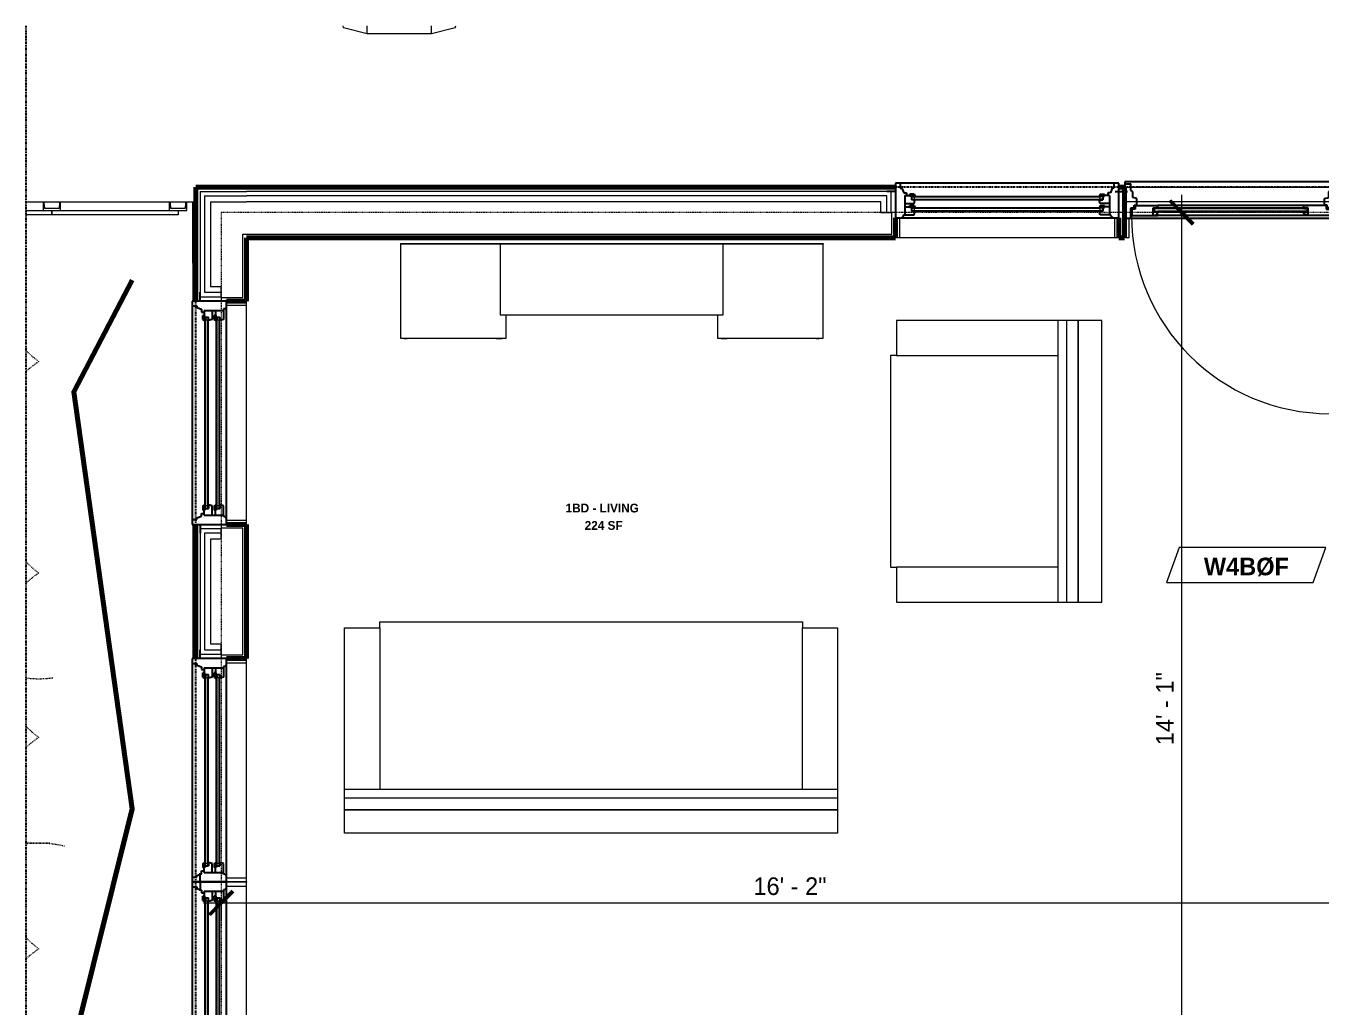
# Model space of a CAD drawing. Header units: inches. Extents: x -3861 to -1440, y -29 to 12117.
# Drawn here: x -3860.8 to -3640.1, y 11950.1 to 12117.1 of the extents above; entities that cross this region are included whole.
import ezdxf

# ---------------------------------------------------------------- set-up
doc = ezdxf.new("R2010")
doc.units = ezdxf.units.IN
doc.header["$MEASUREMENT"] = 0
for name, pattern in [('Dash', [0.25, 0.125, -0.125]), ('Dash 3_32_', [0.1875, 0.09375, -0.09375]), ('Double Dash 3_8_', [1, 0.375, -0.125, 0.125, -0.125, 0.125, -0.125])]:
    doc.linetypes.add(name, pattern=pattern)
for name, color, linetype, lineweight in [('0-1', 7, 'Continuous', 5), ('0-2', 50, 'Continuous', 9), ('0-3', 10, 'Double Dash 3_8_', 30), ('0-4', 253, 'Continuous', 9), ('A-ANNO-DIMS', 211, 'Continuous', 9), ('A-ANNO-DIMS-32', 211, 'Continuous', 9), ('A-AREA-IDEN', 2, 'Continuous', 9), ('A-DETL-1', 90, 'Dash 3_32_', 18), ('A-DETL-GENF-HDLN-1', 253, 'Dash', 9), ('A-DOOR-1', 10, 'Continuous', 30), ('A-DOOR-2', 50, 'Continuous', 9), ('A-DOOR-FRAM-1', 50, 'Continuous', 9), ('A-DOOR-FRAM-2', 10, 'Continuous', 30), ('A-DOOR-GLAZ-1', 50, 'Continuous', 9), ('A-FLOR-1', 250, 'Continuous', 18), ('A-GLAZ-1', 10, 'Continuous', 30), ('A-GLAZ-2', 50, 'Continuous', 9), ('A-GLAZ-CURT-1', 50, 'Continuous', 9), ('A-GLAZ-CWMG-1', 50, 'Continuous', 9), ('A-WALL-1', 7, 'Continuous', 70), ('A-WALL-2', 250, 'Continuous', 18), ('A-WALL-IDEN', 211, 'Continuous', 9), ('C-PROP-LINE-1', 10, 'Double Dash 3_8_', 30), ('C-TOPO-1', 50, 'Continuous', 9), ('C-TOPO-MAJR-1', 90, 'Continuous', 90), ('I-FURN', 30, 'Continuous', 9)]:
    doc.layers.add(name, color=color, linetype=linetype, lineweight=lineweight)
doc.styles.add('Century Gothic', font='ufonts.com_century-gothic.ttf', dxfattribs={"height": 3})
doc.styles.add('Century Gothic_B', font='GOTHICB.TTF', dxfattribs={"height": 3})
doc.styles.add('Century Gothic_B_1', font='GOTHICB.TTF', dxfattribs={"height": 1.5})
doc.dimstyles.new('OD_1__HACK_2', dxfattribs={"dimscale": 12, "dimtxt": 3.132505, "dimasz": 0.333333, "dimexe": 0.25, "dimexo": 0.166667, "dimgap": 0.041667, "dimtad": 1, "dimdec": 0, "dimzin": 3, "dimdsep": 46, "dimlunit": 4, "dimtxsty": 'Century Gothic', "dimblk1": 'OBLIQUE', "dimblk2": 'OBLIQUE', "dimsah": 1, "dimcen": 0.09, "dimdle": 0.25, "dimazin": 0, "dimtfac": 1, "dimtdec": 4, "dimtix": 1, "dimtmove": 0, "dimatfit": 3, "dimfxl": 1, "dimtvp": 1, "dimtfill": 1, "dimfrac": 2, "dimtolj": 1, "dimtzin": 0, "dimarcsym": 2})

# ---------------------------------------------------------------- blocks, each defined once
blk = doc.blocks.new('Outdoor Table01 - 02ZUTB01_dwg-2525485-1ST FLOOR - 1BD D - ADA TYPE B')
at = {"layer": 'I-FURN'}
for p, q in [((-12, -40.99), (-12.1, -40.67)), ((-8, -41.99), (-12, -40.99)), ((-8, -41.99), (-8, -40.67)), ((3, -41.99), (3, -40.67)), ((7, -40.99), (3, -41.99)), ((7, -40.99), (7.1, -40.67)), ((3, -41.99), (-8, -41.99))]:
    blk.add_line(p, q, dxfattribs=at)
blk = doc.blocks.new('Outdoor Table01 - Outdoor Table01-1294297-1ST FLOOR - 1BD D - ADA TYPE B')
blk.add_blockref('Outdoor Table01 - 02ZUTB01_dwg-2525485-1ST FLOOR - 1BD D - ADA TYPE B', (0, 0))
blk = doc.blocks.new('Window-Double_Hung-Andersen-400_Series-Tilt_Wash - DOUBLE HUNG - COTTAGE - 1ST FLOOR-2889518-1ST FLOOR - 1BD D - ADA TYPE B')
at = {"layer": 'A-GLAZ-1'}
for p, q in [((19.01, 4.94), (-19.01, 4.94)), ((-19.01, 4.94), (-19.01, -0.94)), ((-18.2, 4.94), (-18.2, 4.12)), ((18.2, 4.94), (18.2, 4.12)), ((19.01, -0.94), (19.01, 4.94)), ((-19.01, 3.56), (-20.51, 3.56)), ((-18.2, 4.12), (-17.92, 4.12)), ((-17.92, 4.12), (-17.61, 3.31)), ((-17.61, 3.31), (-17.14, 3.31)), ((-17.42, 2.87), (-16.57, 2.87)), ((-17.42, 2.87), (-17.42, -0.44)), ((-17.14, 3.31), (-17.14, 2.87)), ((-15.86, 3.09), (-16.57, 3.09)), ((-16.57, 2.75), (-16.57, 3.09)), ((-15.7, 2.75), (-16.57, 2.75)), ((-16.29, 2.75), (-16.29, 2.12)), ((-15.86, 3.09), (-15.7, 2.75)), ((15.86, 3.09), (15.7, 2.75)), ((15.7, 2.75), (16.57, 2.75)), ((15.86, 3.09), (16.57, 3.09)), ((16.29, 2.75), (16.29, 2.12)), ((16.57, 2.75), (16.57, 3.09)), ((17.42, 2.87), (16.57, 2.87)), ((17.14, 3.31), (17.14, 2.87)), ((17.61, 3.31), (17.14, 3.31)), ((17.42, 2.87), (17.42, -0.44)), ((17.92, 4.12), (17.61, 3.31)), ((18.2, 4.12), (17.92, 4.12)), ((19.01, 3.56), (20.51, 3.56)), ((-17.42, 1.5), (-15.86, 1.5)), ((-17.42, 0.94), (-16.57, 0.94)), ((-15.86, 1.16), (-16.57, 1.16)), ((-16.57, 0.81), (-16.57, 1.16)), ((-15.7, 0.81), (-16.57, 0.81)), ((-15.7, 2.12), (-16.29, 2.12)), ((-16.29, 0.81), (-16.29, 0.19)), ((-15.7, 0.19), (-16.29, 0.19)), ((-15.86, 1.5), (-15.7, 2.12)), ((-15.86, 1.16), (-15.7, 0.81)), ((-15.86, -0.44), (-15.7, 0.19)), ((15.7, 2.12), (16.29, 2.12)), ((15.86, 1.5), (15.7, 2.12)), ((15.86, 1.16), (15.7, 0.81)), ((15.7, 0.81), (16.57, 0.81)), ((15.7, 0.19), (16.29, 0.19)), ((15.86, -0.44), (15.7, 0.19)), ((17.42, 1.5), (15.86, 1.5)), ((15.86, 1.16), (16.57, 1.16)), ((16.29, 0.81), (16.29, 0.19)), ((16.57, 0.81), (16.57, 1.16)), ((17.42, 0.94), (16.57, 0.94)), ((-19.01, -0.94), (19.01, -0.94)), ((-17.67, -0.66), (-18, -0.94)), ((-17.67, -0.66), (-17.67, -0.44)), ((-17.67, -0.44), (-15.86, -0.44)), ((17.67, -0.44), (15.86, -0.44)), ((17.67, -0.66), (17.67, -0.44)), ((17.67, -0.66), (18, -0.94))]:
    blk.add_line(p, q, dxfattribs=at)
at = {"layer": 'A-GLAZ-2'}
for p, q in [((-16.29, 2.62), (-15.7, 2.62)), ((-16.29, 2.25), (-15.7, 2.25)), ((-15.82, 2.62), (-15.82, 2.25)), ((-15.7, 2.75), (15.7, 2.75)), ((-15.7, 2.62), (15.7, 2.62)), ((-15.7, 2.25), (15.7, 2.25)), ((16.29, 2.62), (15.7, 2.62)), ((16.29, 2.25), (15.7, 2.25)), ((15.82, 2.62), (15.82, 2.25)), ((-16.29, 0.69), (-15.7, 0.69)), ((-16.29, 0.31), (-15.7, 0.31)), ((-15.82, 0.69), (-15.82, 0.31)), ((-15.7, 2.12), (15.7, 2.12)), ((-15.7, 0.81), (15.7, 0.81)), ((-15.7, 0.69), (15.7, 0.69)), ((-15.7, 0.31), (15.7, 0.31)), ((-15.7, 0.19), (15.7, 0.19)), ((16.29, 0.69), (15.7, 0.69)), ((16.29, 0.31), (15.7, 0.31)), ((15.82, 0.69), (15.82, 0.31)), ((18.95, -0.94), (-18.95, -0.94)), ((-18.95, -0.94), (-18.95, -4.31)), ((-18.32, -0.94), (-18.32, -4.31)), ((18.32, -0.94), (18.32, -4.31)), ((18.95, -4.31), (18.95, -0.94)), ((-18.95, -4.31), (18.95, -4.31))]:
    blk.add_line(p, q, dxfattribs=at)
blk = doc.blocks.new('Door-Inswing-Andersen-400_Series-Single - 3_ 0-1_8_ x 7_ 11 1_2_ - 1ST FLOOR-2896373-1ST FLOOR - 1BD D - ADA TYPE B')
at = {"layer": 'A-DOOR-1'}
for p, q in [((-16.26, 0.54), (-16.87, 0.53)), ((-16.87, 0.53), (-16.87, -0.53)), ((-16.26, 1.19), (-16.26, 0.54)), ((-16.26, 1.19), (-12.44, 1.19)), ((-13.19, 0.78), (-12.44, 0.78)), ((-13.19, -0.53), (-13.19, 0.78)), ((-12.44, 0.03), (-13.19, 0.03)), ((-12.44, 0.87), (-12.47, 1.19)), ((12.44, 1.19), (-12.44, 1.19)), ((-12.44, 0.78), (-12.44, 0.87)), ((-12.44, -0.03), (-12.44, 0.03)), ((16.26, 1.19), (12.44, 1.19)), ((12.44, 0.87), (12.47, 1.19)), ((12.44, 0.78), (12.44, 0.87)), ((13.19, 0.78), (12.44, 0.78)), ((12.44, 0.03), (13.19, 0.03)), ((12.44, -0.03), (12.44, 0.03)), ((13.19, -0.53), (13.19, 0.78)), ((16.26, 1.19), (16.26, 0.54)), ((16.26, 0.54), (16.87, 0.53)), ((16.87, 0.53), (16.87, -0.53)), ((-16.87, -0.53), (-12.44, -0.53)), ((-13.19, -0.47), (-12.67, -0.47)), ((-13.19, -0.53), (-13.19, -0.47)), ((-12.67, -0.47), (-12.47, -0.22)), ((-12.47, -0.22), (-12.44, -0.03)), ((12.44, -0.53), (-12.44, -0.53)), ((12.47, -0.22), (12.44, -0.03)), ((16.87, -0.53), (12.44, -0.53)), ((12.67, -0.47), (12.47, -0.22)), ((13.19, -0.47), (12.67, -0.47)), ((13.19, -0.53), (13.19, -0.47))]:
    blk.add_line(p, q, dxfattribs=at)
at = {"layer": 'A-DOOR-2'}
blk.add_line((16.87, -0.53), (16.87, -34.28), dxfattribs=at)
blk.add_arc((16.87, -0.53), 33.75, 180, 270, dxfattribs=at)
at = {"layer": 'A-DOOR-FRAM-1'}
for p, q in [((-17.31, -1), (-17.94, -1)), ((-17.94, -1), (-17.94, -4.31)), ((-17.31, -4.31), (-17.31, -1)), ((17.94, -1), (17.31, -1)), ((17.31, -1), (17.31, -4.31)), ((17.94, -4.31), (17.94, -1)), ((-17.94, -4.31), (-17.31, -4.31)), ((17.31, -4.31), (17.94, -4.31))]:
    blk.add_line(p, q, dxfattribs=at)
at = {"layer": 'A-DOOR-FRAM-2'}
for p, q in [((18.06, 5.22), (-18.06, 5.22)), ((-18.06, 5.22), (-18.06, 4.31)), ((-18.06, 4.87), (-18.06, -1)), ((-18.06, 4.87), (-17.03, 4.87)), ((-17.03, 3.75), (-17.03, 4.87)), ((17.03, 3.75), (17.03, 4.87)), ((18.06, 4.87), (17.03, 4.87)), ((18.06, 4.31), (18.06, 5.22)), ((18.06, 4.87), (18.06, -1)), ((-19.69, 3.56), (-18.06, 3.56)), ((-16.69, 3.51), (-17.03, 3.75)), ((-16.69, 2.51), (-16.69, 3.51)), ((-16, 2.36), (-16.69, 2.51)), ((-16, 1.22), (-16, 2.36)), ((16, 2.36), (16.69, 2.51)), ((16, 1.22), (16, 2.36)), ((16.69, 3.51), (17.03, 3.75)), ((16.69, 2.51), (16.69, 3.51)), ((19.69, 3.56), (18.06, 3.56)), ((-17.03, 0.78), (-16.45, 0.78)), ((-17.03, -1), (-17.03, 0.78)), ((-16.45, 0.78), (-16.45, 1.22)), ((-16.45, 1.22), (-16, 1.22)), ((16.45, 1.22), (16, 1.22)), ((16.45, 0.78), (16.45, 1.22)), ((17.03, 0.78), (16.45, 0.78)), ((17.03, -1), (17.03, 0.78)), ((-17.69, -1), (-18.06, -1)), ((-18.06, -1), (-17.03, -1)), ((-18.06, -1), (-17.94, -1)), ((-17.31, -1), (17.31, -1)), ((18.06, -1), (17.03, -1)), ((17.94, -1), (18.06, -1))]:
    blk.add_line(p, q, dxfattribs=at)
at = {"layer": 'A-DOOR-GLAZ-1'}
for p, q in [((-12.44, 0.62), (-13.19, 0.62)), ((-13.19, 0.19), (-12.44, 0.19)), ((-12.98, 0.62), (-12.98, 0.19)), ((12.44, 0.78), (-12.44, 0.78)), ((12.44, 0.62), (-12.44, 0.62)), ((12.44, 0.19), (-12.44, 0.19)), ((12.44, 0.03), (-12.44, 0.03)), ((12.44, 0.62), (13.19, 0.62)), ((13.19, 0.19), (12.44, 0.19)), ((12.98, 0.62), (12.98, 0.19))]:
    blk.add_line(p, q, dxfattribs=at)
blk = doc.blocks.new('Horizontal_Siding - Horizontal_Siding-2854551-1ST FLOOR - 1BD D - ADA TYPE B')
at = {"layer": 'A-GLAZ-CURT-1'}
for p, q in [((6.33, -1.5), (9.24, -1.5)), ((10.74, -1.5), (10.74, -2.25)), ((10.74, -2.25), (6.33, -2.25))]:
    blk.add_line(p, q, dxfattribs=at)
blk = doc.blocks.new('Rectangular Mullion - RAILING POST-2680128-1ST FLOOR - 1BD D - ADA TYPE B')
at = {"layer": 'A-GLAZ-CWMG-1'}
for p, q in [((-3, 1.5), (0, 1.5)), ((-3, 0), (-3, 1.5)), ((-2.72, 1.18), (-2.79, 0.21)), ((-0.28, 1.18), (-2.72, 1.18)), ((-0.21, 0.21), (-0.28, 1.18)), ((0, 1.5), (0, 0))]:
    blk.add_line(p, q, dxfattribs=at)
for centre, radius, start, end in [((-3, 0.21), 0.21, 270, 0.528), ((0, 0.21), 0.211, 179.472, 270)]:
    blk.add_arc(centre, radius, start, end, dxfattribs=at)
blk = doc.blocks.new('Horizontal_Siding - Horizontal_Siding-V2-1ST FLOOR - 1BD D - ADA TYPE B')
at = {"layer": 'A-GLAZ-CURT-1'}
for p, q in [((-10.74375, -2.25), (-10.74375, -1.5)), ((-9.24375, -1.5), (9.24375, -1.5)), ((10.74375, -1.5), (10.74375, -2.25)), ((10.74375, -2.25), (-10.74375, -2.25))]:
    blk.add_line(p, q, dxfattribs=at)
blk = doc.blocks.new('Rectangular Mullion - RAILING POST-2669756-1ST FLOOR - 1BD D - ADA TYPE B')
at = {"layer": 'A-GLAZ-CWMG-1'}
for p, q in [((-1.5, 1.5), (1.5, 1.5)), ((-1.5, 0), (-1.5, 1.5)), ((-1.22, 1.18), (-1.29, 0.21)), ((1.22, 1.18), (-1.22, 1.18)), ((1.29, 0.21), (1.22, 1.18)), ((1.5, 1.5), (1.5, 0))]:
    blk.add_line(p, q, dxfattribs=at)
for centre, radius, start, end in [((-1.5, 0.21), 0.21, 270, 0.528), ((1.5, 0.21), 0.211, 179.472, 270)]:
    blk.add_arc(centre, radius, start, end, dxfattribs=at)
blk = doc.blocks.new('Family - ___-2835860-1ST FLOOR - 1BD D - ADA TYPE B')
at = {"layer": 'C-PROP-LINE-1'}
blk.add_line((-3860.72, 11830.99), (-3860.72, 12117.12), dxfattribs=at)
blk = doc.blocks.new('Family - ___-2835903-1ST FLOOR - 1BD D - ADA TYPE B')
at = {"layer": 'C-PROP-LINE-1'}
for p in [(-3459.27, 12089.69), (-3831.82, 11830.99)]:
    blk.add_line(p, (-3831.82, 12089.69), dxfattribs=at)
blk = doc.blocks.new('Family - ___-2835932-1ST FLOOR - 1BD D - ADA TYPE B')
at = {"layer": 'C-PROP-LINE-1'}
blk.add_line((-3860.72, 11830.99), (-3860.72, 12117.12), dxfattribs=at)
blk = doc.blocks.new('CTR - 1st Phase - Shell_rvt-1-1ST FLOOR - 1BD D - ADA TYPE B')
at = {"layer": 'A-FLOR-1'}
for p, q in [((-3860.75, 12087.19), (-3831.82, 12087.19)), ((-3637.46, 12087.19), (-3673.59, 12087.19))]:
    blk.add_line(p, q, dxfattribs=at)
at = {"layer": 'A-WALL-1'}
for p, q in [((-3831.82, 12089.69), (-3831.82, 12070.27)), ((-3823.2, 12089.69), (-3831.82, 12089.69)), ((-3712.62, 12089.69), (-3823.2, 12089.69)), ((-3673.59, 12089.69), (-3674.6, 12089.69)), ((-3673.59, 12081.06), (-3673.59, 12089.69)), ((-3712.62, 12081.06), (-3712.62, 12084.44)), ((-3674.6, 12084.44), (-3674.6, 12081.06)), ((-3823.2, 12070.27), (-3823.2, 12081.06)), ((-3823.2, 12081.06), (-3712.62, 12081.06)), ((-3674.6, 12081.06), (-3673.59, 12081.06)), ((-3826.57, 12070.27), (-3823.2, 12070.27)), ((-3831.82, 12032.24), (-3831.82, 12009.39)), ((-3823.2, 12032.24), (-3826.57, 12032.24)), ((-3823.2, 12009.39), (-3823.2, 12032.24)), ((-3826.57, 12009.39), (-3823.2, 12009.39))]:
    blk.add_line(p, q, dxfattribs=at)
at = {"layer": 'A-WALL-2'}
for p, q in [((-3831.07, 12088.94), (-3831.07, 12071.02)), ((-3831.07, 12088.94), (-3830.32, 12088.94)), ((-3830.32, 12088.94), (-3823.2, 12088.94)), ((-3713.37, 12088.94), (-3823.2, 12088.94)), ((-3713.37, 12085.38), (-3713.37, 12088.94)), ((-3673.59, 12089.69), (-3637.46, 12089.69)), ((-3830.32, 12088.19), (-3830.32, 12071.77)), ((-3830.32, 12088.19), (-3829.32, 12088.19)), ((-3829.32, 12088.19), (-3823.2, 12088.19)), ((-3829.32, 12087.19), (-3829.32, 12072.77)), ((-3829.32, 12087.19), (-3823.82, 12087.19)), ((-3823.82, 12087.19), (-3823.2, 12087.19)), ((-3714.12, 12088.19), (-3823.2, 12088.19)), ((-3715.12, 12087.19), (-3823.2, 12087.19)), ((-3715.12, 12085.38), (-3715.12, 12087.19)), ((-3714.12, 12085.38), (-3714.12, 12088.19)), ((-3637.46, 12087.19), (-3673.59, 12087.19)), ((-3715.12, 12085.38), (-3714.12, 12085.38)), ((-3714.12, 12085.38), (-3713.37, 12085.38)), ((-3713.37, 12085.38), (-3713.25, 12085.38)), ((-3712.62, 12085.38), (-3713.25, 12085.38)), ((-3713.25, 12081.69), (-3713.25, 12085.38)), ((-3673.59, 12085.38), (-3674.6, 12085.38)), ((-3823.82, 12070.89), (-3823.82, 12081.69)), ((-3823.82, 12081.69), (-3823.2, 12081.69)), ((-3823.2, 12081.69), (-3713.25, 12081.69)), ((-3712.56, 12081.06), (-3712.62, 12081.06)), ((-3674.6, 12081.06), (-3674.66, 12081.06)), ((-3831.07, 12071.02), (-3827.51, 12071.02)), ((-3830.32, 12071.77), (-3827.51, 12071.77)), ((-3829.32, 12072.77), (-3827.51, 12072.77)), ((-3827.51, 12071.77), (-3827.51, 12072.77)), ((-3827.51, 12071.02), (-3827.51, 12071.77)), ((-3827.51, 12070.89), (-3827.51, 12071.02)), ((-3827.51, 12070.89), (-3823.82, 12070.89)), ((-3827.51, 12070.89), (-3827.51, 12070.27)), ((-3823.2, 12070.27), (-3823.2, 12070.2)), ((-3831.07, 12031.49), (-3831.07, 12010.14)), ((-3827.51, 12031.49), (-3831.07, 12031.49)), ((-3827.51, 12032.24), (-3827.51, 12031.62)), ((-3827.51, 12031.49), (-3827.51, 12031.62)), ((-3823.82, 12031.62), (-3827.51, 12031.62)), ((-3827.51, 12030.74), (-3827.51, 12031.49)), ((-3823.82, 12010.01), (-3823.82, 12031.62)), ((-3823.2, 12032.31), (-3823.2, 12032.24)), ((-3830.32, 12030.74), (-3830.32, 12010.89)), ((-3827.51, 12030.74), (-3830.32, 12030.74)), ((-3829.32, 12029.74), (-3829.32, 12011.89)), ((-3827.51, 12029.74), (-3829.32, 12029.74)), ((-3827.51, 12029.74), (-3827.51, 12030.74)), ((-3829.32, 12011.89), (-3827.51, 12011.89)), ((-3827.51, 12010.89), (-3827.51, 12011.89)), ((-3831.07, 12010.14), (-3827.51, 12010.14)), ((-3830.32, 12010.89), (-3827.51, 12010.89)), ((-3827.51, 12010.14), (-3827.51, 12010.89)), ((-3827.51, 12010.01), (-3827.51, 12010.14)), ((-3827.51, 12010.01), (-3827.51, 12009.39)), ((-3827.51, 12010.01), (-3823.82, 12010.01)), ((-3823.2, 12009.39), (-3823.2, 12009.33)), ((-3823.2, 11971.43), (-3823.2, 11971.3))]:
    blk.add_line(p, q, dxfattribs=at)
at = {"layer": '0-2'}
for name, p in [('Outdoor Table01 - Outdoor Table01-1294297-1ST FLOOR - 1BD D - ADA TYPE B', (-3794.64, 12157.79)), ('Window-Double_Hung-Andersen-400_Series-Tilt_Wash - DOUBLE HUNG - COTTAGE - 1ST FLOOR-2889518-1ST FLOOR - 1BD D - ADA TYPE B', (-3693.61, 12085.38)), ('Door-Inswing-Andersen-400_Series-Single - 3_ 0-1_8_ x 7_ 11 1_2_ - 1ST FLOOR-2896373-1ST FLOOR - 1BD D - ADA TYPE B', (-3655.52, 12085.38)), ('Horizontal_Siding - Horizontal_Siding-2854551-1ST FLOOR - 1BD D - ADA TYPE B', (-3867.08, 12087.19)), ('Horizontal_Siding - Horizontal_Siding-V2-1ST FLOOR - 1BD D - ADA TYPE B', (-3845.59, 12087.19))]:
    blk.add_blockref(name, p, dxfattribs=at)
at = {"layer": '0-2', "extrusion": (0, 0, -1), "rotation": 180}
for name, p in [('Rectangular Mullion - RAILING POST-2669756-1ST FLOOR - 1BD D - ADA TYPE B', (3856.34, 12087.19)), ('Rectangular Mullion - RAILING POST-2680128-1ST FLOOR - 1BD D - ADA TYPE B', (3833.35, 12087.19))]:
    blk.add_blockref(name, p, dxfattribs=at)
at = {"layer": '0-2', "rotation": 89.99999999999885}
for p in [(-3827.51, 12051.26), (-3827.51, 11990.38), (-3827.51, 11952.35)]:
    blk.add_blockref('Window-Double_Hung-Andersen-400_Series-Tilt_Wash - DOUBLE HUNG - COTTAGE - 1ST FLOOR-2889518-1ST FLOOR - 1BD D - ADA TYPE B', p, dxfattribs=at)
at = {"layer": '0-3'}
for name in ['Family - ___-2835860-1ST FLOOR - 1BD D - ADA TYPE B', 'Family - ___-2835932-1ST FLOOR - 1BD D - ADA TYPE B', 'Family - ___-2835903-1ST FLOOR - 1BD D - ADA TYPE B']:
    blk.add_blockref(name, (0, 0), dxfattribs=at)
blk = doc.blocks.new('lupin 26755 - lupin 26755-1289252-1ST FLOOR - 1BD D - ADA TYPE B')
at = {"layer": 'A-DETL-GENF-HDLN-1'}
for centre, radius, start, end in [((-13.57, 9.88), 16.78, 313.9688, 323.9486), ((15.36, 10.23), 18.46, 213.6663, 222.3133)]:
    blk.add_arc(centre, radius, start, end, dxfattribs=at)
blk = doc.blocks.new('lupin 26755 - lupin 26755-V3-1ST FLOOR - 1BD D - ADA TYPE B')
at = {"layer": 'A-DETL-GENF-HDLN-1'}
for centre, radius, start, end in [((0, 0), 18, 0, 7.9867), ((-13.57, 9.88), 16.78, 313.9688, 323.9486), ((15.36, 10.23), 18.46, 213.6663, 222.3133), ((0, 0), 18, 352.9785, 0)]:
    blk.add_arc(centre, radius, start, end, dxfattribs=at)
blk = doc.blocks.new('lupin 26755 - lupin 26755-V4-1ST FLOOR - 1BD D - ADA TYPE B')
at = {"layer": 'A-DETL-GENF-HDLN-1'}
for centre, radius, start, end in [((-13.57, 9.88), 16.78, 313.9688, 323.9486), ((15.36, 10.23), 18.46, 213.6663, 222.3133), ((0, 0), 18, 352.9785, 0), ((0, 0), 18, 0, 5.804)]:
    blk.add_arc(centre, radius, start, end, dxfattribs=at)
blk = doc.blocks.new('lupin 26755 - lupin 26755-V5-1ST FLOOR - 1BD D - ADA TYPE B')
at = {"layer": 'A-DETL-GENF-HDLN-1'}
for centre, radius, start, end in [((0, 0), 18, 165.9794, 187.0215), ((-13.57, 9.88), 16.78, 313.9688, 323.9486), ((15.36, 10.23), 18.46, 213.6663, 222.3133)]:
    blk.add_arc(centre, radius, start, end, dxfattribs=at)
blk = doc.blocks.new('CTR  - Topography_rvt-1-1ST FLOOR - 1BD D - ADA TYPE B')
at = {"layer": 'C-TOPO-1'}
for p, q in [((-3832.32, 12076.75), (-3832.32, 12087.19)), ((-3832.32, 12076.75), (-3832.32, 12070.27)), ((-3832.32, 12032.24), (-3832.32, 12009.39))]:
    blk.add_line(p, q, dxfattribs=at)
at = {"layer": 'C-TOPO-MAJR-1', "flags": 128}
blk.add_lwpolyline([(-3842.65, 12073.83), (-3852.62, 12054.82), (-3842.65, 11983.83), (-3852.62, 11943.9), (-3852.62, 11883.79)], dxfattribs=at)
at = {"layer": '0-4', "rotation": 270}
for name, p in [('lupin 26755 - lupin 26755-1289252-1ST FLOOR - 1BD D - ADA TYPE B', (-3858.56, 12059.97)), ('lupin 26755 - lupin 26755-V3-1ST FLOOR - 1BD D - ADA TYPE B', (-3858.56, 12023.97)), ('lupin 26755 - lupin 26755-V4-1ST FLOOR - 1BD D - ADA TYPE B', (-3858.56, 11995.97)), ('lupin 26755 - lupin 26755-V5-1ST FLOOR - 1BD D - ADA TYPE B', (-3858.56, 11959.97))]:
    blk.add_blockref(name, p, dxfattribs=at)
blk = doc.blocks.new('Entertainment_Center_14771 - Entertainment_Center_14771-1372851-1ST FLOOR - 1BD D - ADA TYPE B')
at = {"layer": 'I-FURN'}
for p, q in [((-18, 10), (-36, 10)), ((-36, 10), (-36, -6)), ((-34.85, 10.03), (-35.34, 10.03)), ((-35.34, 10.03), (-35.34, 10)), ((-34.85, 10), (-34.85, 10.03)), ((-18.66, 10.03), (-19.66, 10.03)), ((-19.66, 10.03), (-19.66, 10)), ((-18.66, 10), (-18.66, 10.03)), ((-18, 6), (-18, 10)), ((36, 10), (18, 10)), ((18, 10), (18, 6)), ((18.66, 10.03), (18.66, 10)), ((19.66, 10.03), (18.66, 10.03)), ((19.66, 10), (19.66, 10.03)), ((35.34, 10.03), (34.85, 10.03)), ((34.85, 10.03), (34.85, 10)), ((35.34, 10), (35.34, 10.03)), ((36, -6), (36, 10)), ((19, 6), (-19, 6)), ((-19, 6), (-19, -6)), ((19, -6), (19, 6)), ((-36, -6), (-19, -6)), ((-36, -6.13), (-36, -6)), ((-36, -6), (-19, -6)), ((-19, -6.13), (-36, -6.13)), ((-19, -6), (19, -6)), ((-19, -6.13), (-19, -6)), ((-19, -6), (19, -6)), ((19, -6.13), (-19, -6.13)), ((19, -6), (36, -6)), ((19, -6), (19, -6.13)), ((19, -6), (36, -6)), ((36, -6.13), (19, -6.13)), ((36, -6.13), (36, -6))]:
    blk.add_line(p, q, dxfattribs=at)
blk = doc.blocks.new('Couch-Both_Arms-Generic - 1-1372852-1ST FLOOR - 1BD D - ADA TYPE B')
at = {"layer": 'I-FURN'}
for p, q in [((-36, 18.5), (36, 18.5)), ((-36, 17.5), (-36, 18.5)), ((36, 18.5), (36, 17.5)), ((-42, 17.5), (-36, 17.5)), ((-42, -10), (-42, 17.5)), ((-36, 17.5), (-36, -10)), ((36, 17.5), (42, 17.5)), ((36, -10), (36, 17.5)), ((42, 17.5), (42, -10)), ((-42, -10), (42, -10)), ((-42, -13.5), (-42, -10)), ((42, -10), (42, -13.5)), ((-42, -11.5), (42, -11.5)), ((-42, -13.5), (42, -13.5)), ((-42, -17.5), (-42, -13.5)), ((42, -13.5), (-42, -13.5)), ((42, -13.5), (42, -17.5)), ((42, -17.5), (-42, -17.5))]:
    blk.add_line(p, q, dxfattribs=at)
blk = doc.blocks.new('Couch-Both_Arms-Generic - 2-1352635-1ST FLOOR - 1BD D - ADA TYPE B')
at = {"layer": 'I-FURN'}
for p, q in [((24, 17.5), (-24, 17.5)), ((-24, 17.5), (-24, 13.5)), ((24, 13.5), (24, 17.5)), ((-24, 13.5), (24, 13.5)), ((24, 13.5), (-24, 13.5)), ((-24, 13.5), (-24, 10)), ((24, 10), (24, 13.5)), ((-24, 11.5), (24, 11.5)), ((-24, 10), (-24, -17.5)), ((-24, 10), (24, 10)), ((-18, -17.5), (-18, 10)), ((18, 10), (18, -17.5)), ((24, -17.5), (24, 10)), ((-24, -17.5), (-18, -17.5)), ((-18, -17.5), (-18, -18.5)), ((18, -18.5), (18, -17.5)), ((18, -17.5), (24, -17.5)), ((-18, -18.5), (18, -18.5))]:
    blk.add_line(p, q, dxfattribs=at)
blk = doc.blocks.new('DIMBLOCK1-1ST FLOOR - 1BD D - ADA TYPE B')
at = {"layer": 'A-ANNO-DIMS-32', "lineweight": 50}
for p, q in [((-3827.51, 11967.79), (-3825.51, 11969.79)), ((-3633.3, 11967.79), (-3631.3, 11969.79)), ((-3827.51, 11967.79), (-3829.51, 11965.79)), ((-3633.3, 11967.79), (-3635.3, 11965.79))]:
    blk.add_line(p, q, dxfattribs=at)
at = {"layer": 'A-ANNO-DIMS-32'}
for p, q in [((-3830.51, 11967.79), (-3633.3, 11967.79)), ((-3827.51, 11968.62), (-3827.51, 11964.79)), ((-3827.51, 11967.79), (-3827.51, 11968.62)), ((-3633.3, 11968.62), (-3633.3, 11964.79)), ((-3633.3, 11967.79), (-3633.3, 11968.62))]:
    blk.add_line(p, q, dxfattribs=at)
at = {"layer": 'A-ANNO-DIMS-32', "color": 0, "insert": (-3736.82, 11972.14), "char_height": 3, "width": 15.394, "attachment_point": 1, "line_spacing_factor": 0.984502, "style": 'Century Gothic', "bg_fill": 3, "box_fill_scale": 1.25, "bg_fill_color": 256, "bg_fill_true_color": 13158600, "bg_fill_transparency": 0}
blk.add_mtext('16\' - 2"', dxfattribs=at)
blk = doc.blocks.new('_Oblique')
at = {"color": 0, "linetype": 'ByBlock', "lineweight": -2}
blk.add_line((-0.5, -0.5), (0.5, 0.5), dxfattribs=at)
blk = doc.blocks.new('DIMBLOCK12-1ST FLOOR - 1BD D - ADA TYPE B')
at = {"layer": 'A-ANNO-DIMS-32', "lineweight": 50}
for p, q in [((-3663.89, 12085.38), (-3665.89, 12087.38)), ((-3663.89, 12085.38), (-3661.89, 12083.38)), ((-3663.89, 11916.74), (-3665.89, 11918.74)), ((-3663.89, 11916.74), (-3661.89, 11914.74))]:
    blk.add_line(p, q, dxfattribs=at)
at = {"layer": 'A-ANNO-DIMS-32'}
for p, q in [((-3663.89, 12088.38), (-3663.89, 11916.74)), ((-3663.07, 12085.38), (-3666.89, 12085.38)), ((-3663.89, 12085.38), (-3663.07, 12085.38)), ((-3663.07, 11916.74), (-3666.89, 11916.74)), ((-3663.89, 11916.74), (-3663.07, 11916.74))]:
    blk.add_line(p, q, dxfattribs=at)
at = {"layer": 'A-ANNO-DIMS-32', "color": 0, "insert": (-3668.24, 11994.64), "char_height": 3, "width": 15.394, "attachment_point": 1, "rotation": 90, "line_spacing_factor": 0.984502, "style": 'Century Gothic', "bg_fill": 3, "box_fill_scale": 1.25, "bg_fill_color": 256, "bg_fill_true_color": 13158600, "bg_fill_transparency": 0}
blk.add_mtext('14\' - 1"', dxfattribs=at)
blk = doc.blocks.new('Wall Tag - ONE-2663183-1ST FLOOR - 1BD D - ADA TYPE B')
at = {"layer": 'A-WALL-IDEN'}
for p, q in [((-0.3561, 0.0937), (-0.4244, -0.0937)), ((0.4244, 0.0937), (-0.3561, 0.0937)), ((0.3561, -0.0937), (0.4244, 0.0937)), ((-0.4244, -0.0937), (0.3561, -0.0937))]:
    blk.add_line(p, q, dxfattribs=at)

msp = doc.modelspace()

# ---------------------------------------------------------------- linework, layer by layer
at = {"layer": 'A-DETL-1'}
for p, q in [((-3827.51, 12085.38), (-3827.51, 11843.36)), ((-3467.77, 12085.38), (-3827.51, 12085.38))]:
    msp.add_line(p, q, dxfattribs=at)

# ---------------------------------------------------------------- block references
at = {"layer": '0-1'}
for name in ['CTR  - Topography_rvt-1-1ST FLOOR - 1BD D - ADA TYPE B', 'CTR - 1st Phase - Shell_rvt-1-1ST FLOOR - 1BD D - ADA TYPE B']:
    msp.add_blockref(name, (0, 0), dxfattribs=at)
at = {"layer": 'I-FURN'}
for name, p, rotation in [('Entertainment_Center_14771 - Entertainment_Center_14771-1372851-1ST FLOOR - 1BD D - ADA TYPE B', (-3760.97, 12073.94), 180), ('Couch-Both_Arms-Generic - 2-1352635-1ST FLOOR - 1BD D - ADA TYPE B', (-3694.98, 12042.99), 269.9999999999638)]:
    msp.add_blockref(name, p, dxfattribs=dict(at, rotation=rotation))
msp.add_blockref('Couch-Both_Arms-Generic - 1-1372852-1ST FLOOR - 1BD D - ADA TYPE B', (-3764.48, 11997.16), dxfattribs=at)

# ---------------------------------------------------------------- texts
at = {"layer": 'A-AREA-IDEN', "char_height": 1.5, "attachment_point": 1, "style": 'Century Gothic_B_1'}
for s, insert, width in [('1BD - LIVING', (-3768.82, 12035.78), 14.948), ('224 SF', (-3765.57, 12032.82), 7.07)]:
    msp.add_mtext(s, dxfattribs=dict(at, insert=insert, width=width))

# ---------------------------------------------------------------- next in the draw order: dimensions: what is measured, and where the dimension line sits
at = {"layer": 'A-ANNO-DIMS'}
dim = msp.add_linear_dim(base=(-3633.3, 11967.79), p1=(-3827.51, 11970.62), p2=(-3633.3, 11970.62), dimstyle='OD_1__HACK_2', override={"dimpost": '<>', "dimfxl": 194.2125}, dxfattribs=at)
dim.commit()
dim.dimension.update_dxf_attribs({"geometry": 'DIMBLOCK1-1ST FLOOR - 1BD D - ADA TYPE B', "text_midpoint": (-3730.4, 11969.87)})

# ---------------------------------------------------------------- next in the draw order: dimensions: what is measured, and where the dimension line sits
dim = msp.add_linear_dim(base=(-3663.89, 11916.74), p1=(-3661.07, 12085.38), p2=(-3661.07, 11916.74), angle=90, dimstyle='OD_1__HACK_2', override={"dimpost": '<>', "dimfxl": 168.6375}, dxfattribs=at)
dim.commit()
dim.dimension.update_dxf_attribs({"geometry": 'DIMBLOCK12-1ST FLOOR - 1BD D - ADA TYPE B', "text_midpoint": (-3665.93, 12001.06)})

# ---------------------------------------------------------------- next in the draw order: block references
at = {"layer": 'A-WALL-IDEN', "xscale": 31.99999999999999, "yscale": 31.99999999999999, "zscale": 31.99999999999999}
msp.add_blockref('Wall Tag - ONE-2663183-1ST FLOOR - 1BD D - ADA TYPE B', (-3652.88, 12025.34), dxfattribs=at)

# ---------------------------------------------------------------- next in the draw order: texts
at = {"layer": 'A-WALL-IDEN', "insert": (-3660.09, 12026.58), "char_height": 3, "width": 17.372, "attachment_point": 1, "style": 'Century Gothic_B'}
msp.add_mtext('W4BØF', dxfattribs=at)

doc.saveas('drawing.dxf')
